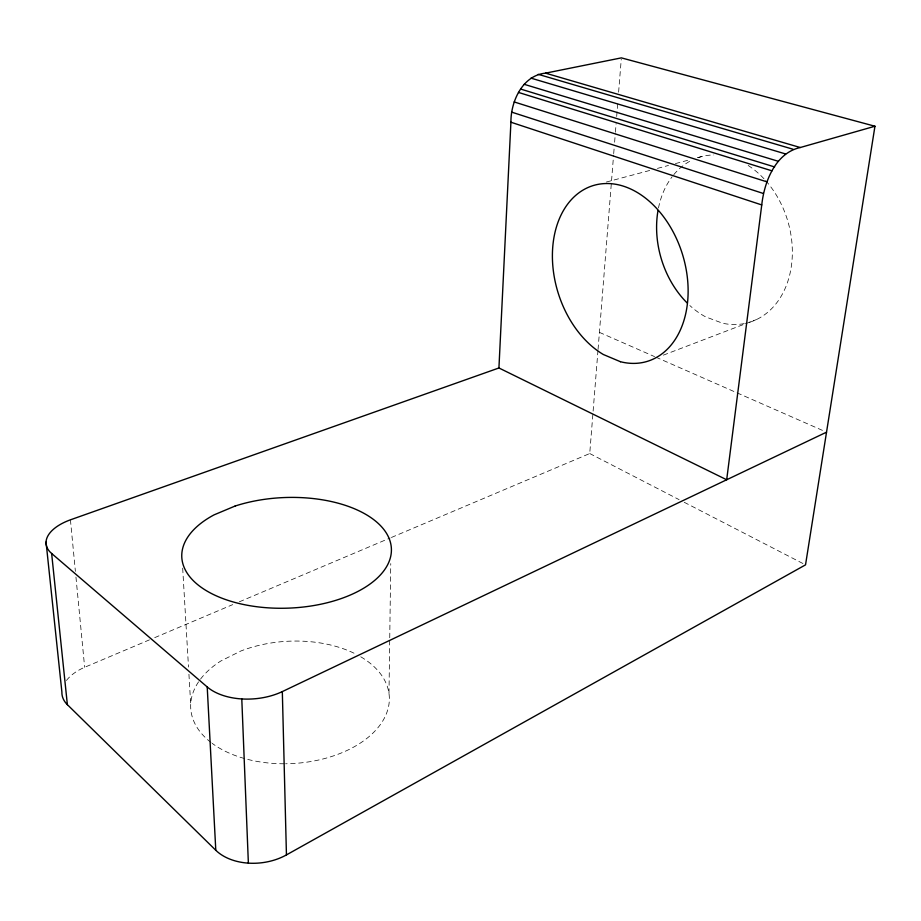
<?xml version="1.0" encoding="UTF-8"?>
<svg xmlns="http://www.w3.org/2000/svg" width="921" height="921" viewBox="0 0 921 921"><rect width="100%" height="100%" fill="white"/><g stroke="black" fill="none" stroke-linecap="round" stroke-linejoin="round"><path stroke-width="0.69" stroke-dasharray="4.61 3.45" d="M388.984 693.375L389.721 639.186M389.744 637.758L390.757 563.594M391.402 537.473L589.728 453.535L597.936 350.901M598.051 349.473L613.593 155.085M613.697 153.657L614.157 147.936M614.618 142.225L615.297 133.637M615.412 132.21L616.103 123.633M616.679 116.483L617.703 103.624M618.613 92.181L621.249 59.301M66.427 680.492A45.06 26.225 -8.6 0 1 84.651 667.288L149.432 639.865M154.728 637.631L232.737 604.613M239.345 601.816L390.078 538.025M663.35 355.138L744.559 324.111M745.895 323.593L756.544 319.529M606.294 182.059L650.525 170.247M657.433 168.405L668.496 165.446M675.404 163.604L689.23 159.909M697.519 157.698L703.057 156.213M599.41 332.366L654.555 356.6M655.867 357.175L823.904 431.016M589.728 453.535L679.111 499.643M684.222 502.279L802.974 563.537M70.433 519.824L75.395 571.365M75.948 577.087L84.651 667.288M182.68 568.165L188.506 667.057M188.932 674.218L190.705 704.312M360.756 656.8A99.456 61.189 -3.4 0 1 380.799 723.941A99.456 61.189 -3.4 0 1 285.625 763.762M284.244 763.774A99.456 61.189 -3.4 0 1 212.129 743.316M211.013 742.476A99.456 61.189 -3.4 0 1 199.696 680.228M200.536 679.099A99.456 61.189 -3.4 0 1 220.948 660.933L240.865 650.997A99.456 61.189 -3.4 0 1 355.621 653.991M744.26 323.593A86.263 66.013 73.4 0 1 722.651 323.248L705.567 316.847A86.263 66.013 73.4 0 1 689.852 305.553M658.48 207.985A86.263 66.013 73.4 0 1 672.088 176.797M673.827 174.61A86.263 66.013 73.4 0 1 691.752 160.254M697.934 157.675A86.263 66.013 73.4 0 1 713.787 154.947M748.151 165.458A86.263 66.013 73.4 0 1 764.798 179.641M765.731 180.666A86.263 66.013 73.4 0 1 791.392 265.985A86.263 66.013 73.4 0 1 745.665 323.294"/><path stroke-width="1.38" d="M874.95 126.235L800.268 147.521C775.263 153.047 764.257 181.99 761.748 204.934L726.681 479.76L498.929 367.974L510.913 122.217C510.741 101.46 522.518 75.372 545.543 73.15L621.364 57.873L874.95 126.235L805.53 564.849L286.443 854.907A49.895 34.158 -6.4 0 1 215.79 850.267L67.371 704.669A45.06 26.225 -8.6 0 1 61.891 692.062L46.05 542.043M498.929 367.974L70.433 519.824A47.455 23.704 -6.3 0 0 51.634 553.475L207.213 686.951A52.934 31.337 -4.2 0 0 282.321 691.59L826.528 432.168M545.543 73.15L800.268 147.521M538.255 74.336L793.073 149.248M530.98 78.135L785.613 153.957M524.222 84.318L778.418 161.325M520.826 89.118L774.63 166.954M518.477 92.434L772.017 170.846M514.16 101.932L766.882 181.828M511.581 112.097L763.371 193.479M510.913 122.217L761.748 204.934M51.634 553.475L67.371 704.669M207.213 686.951L215.79 850.267M241.786 698.947L248.371 863.127M282.321 691.59L286.443 854.907M686.974 302.79A86.263 66.013 73.4 0 1 657.974 210.725M235.097 506.043L214.075 514.862A104.879 55.329 -2.2 0 0 249.027 605.558A104.879 55.329 -2.2 0 0 391.137 545.911A104.879 55.329 -2.2 0 0 235.097 506.043M620.42 361.711L603.313 354.493A91.973 65.092 72.8 0 1 567.969 203.702A91.973 65.092 72.8 0 1 681.621 251.652A91.973 65.092 72.8 0 1 620.42 361.711"/></g></svg>
